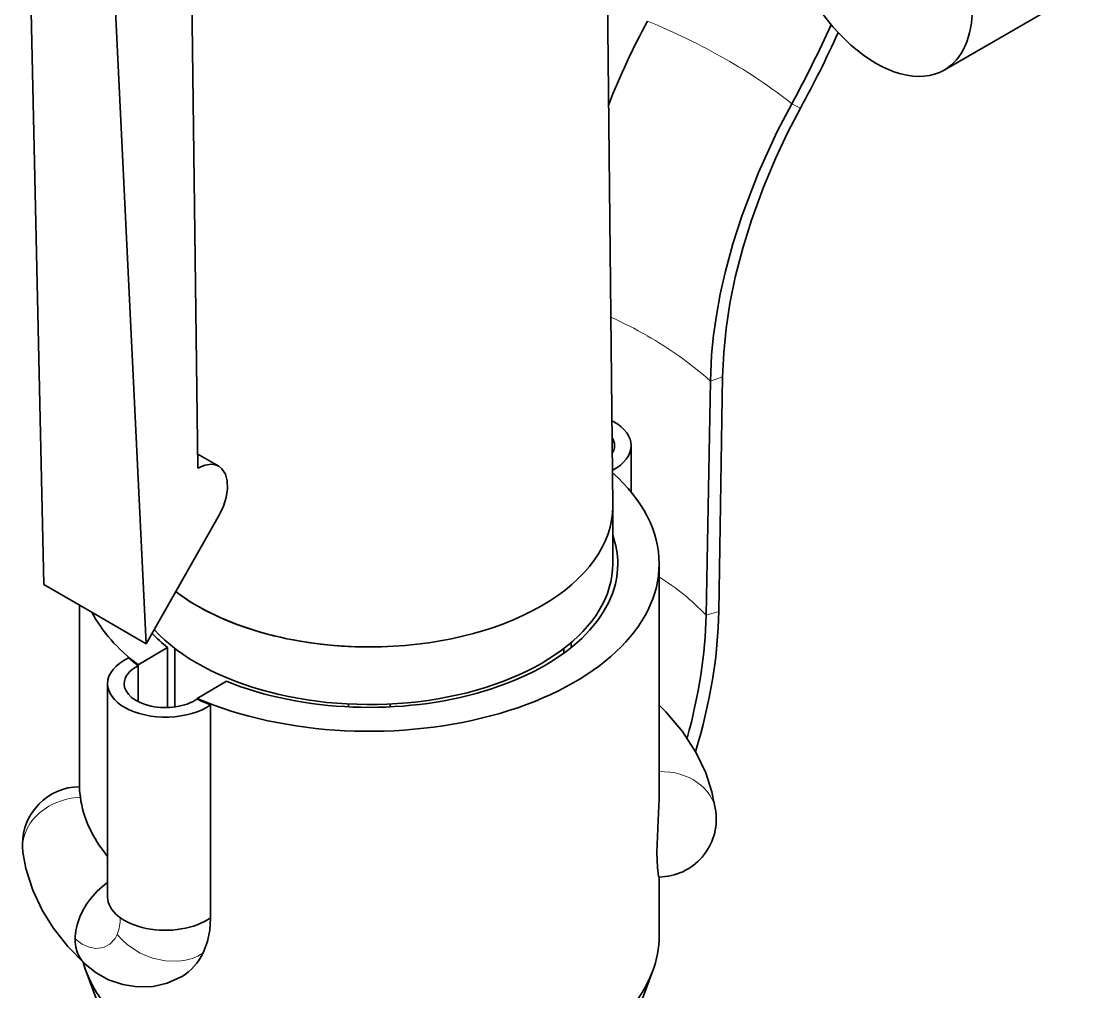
# Model space of a CAD drawing. Extents: x 370 to 946, y 143 to 764.
# Drawn here: x 699.32 to 724.86, y 610.1 to 633.53 of the extents above; entities that cross this region are included whole.
import ezdxf

# ---------------------------------------------------------------- set-up
doc = ezdxf.new("R2010")
doc.units = 0

msp = doc.modelspace()

# ---------------------------------------------------------------- linework, layer by layer
at = {"color": 7, "lineweight": 35}
for p, q in [((713.337, 648.503), (713.607, 621.835)), ((699.35, 643.051), (699.864, 619.928)), ((703.587, 622.734), (703.319, 643.21)), ((701.197, 641.985), (702.339, 618.5))]:
    msp.add_line(p, q, dxfattribs=at)
at = {"color": 7, "lineweight": 35, "ltscale": 0.093897}
msp.add_line((724.863, 634.225), (721.61, 632.347), dxfattribs=at)
at = {"color": 7, "lineweight": 13, "ltscale": 0.005852}
msp.add_line((718.139, 631.428), (717.931, 631.534), dxfattribs=at)
at = {"color": 7, "lineweight": 13, "ltscale": 0.007831}
msp.add_line((716.259, 624.941), (715.963, 624.839), dxfattribs=at)
at = {"color": 7, "lineweight": 35, "ltscale": 0.141521}
msp.add_line((716.167, 619.281), (716.259, 624.941), dxfattribs=at)
at = {"color": 7, "lineweight": 35, "ltscale": 0.141239}
msp.add_line((715.859, 619.19), (715.963, 624.839), dxfattribs=at)
at = {"color": 7, "lineweight": 35, "ltscale": 0.014659}
msp.add_line((703.582, 623.075), (704.09, 622.782), dxfattribs=at)
at = {"color": 7, "lineweight": 35, "ltscale": 0.02802}
msp.add_line((714.05, 622.161), (714.05, 623.281), dxfattribs=at)
at = {"color": 7, "lineweight": 35, "ltscale": 0.034702}
msp.add_line((713.607, 621.815), (713.607, 620.427), dxfattribs=at)
at = {"color": 7, "lineweight": 35, "ltscale": 0.089639}
msp.add_line((704.105, 621.62), (702.339, 618.5), dxfattribs=at)
at = {"color": 7, "lineweight": 35, "ltscale": 0.135326}
msp.add_line((714.727, 620.427), (714.727, 615.014), dxfattribs=at)
at = {"color": 7, "lineweight": 35, "ltscale": 0.035721}
for q in [(699.864, 619.928), (702.339, 618.5)]:
    msp.add_line((701.101, 619.214), q, dxfattribs=at)
at = {"color": 7, "lineweight": 35, "ltscale": 0.110393}
msp.add_line((700.727, 619.43), (700.727, 615.014), dxfattribs=at)
at = {"color": 7, "lineweight": 13, "ltscale": 0.008021}
msp.add_line((716.167, 619.281), (715.859, 619.19), dxfattribs=at)
at = {"color": 7, "lineweight": 35, "ltscale": 0.00303}
msp.add_line((712.599, 618.526), (712.599, 618.405), dxfattribs=at)
at = {"color": 7, "lineweight": 35, "ltscale": 0.020604}
for p, q in [((702.144, 617.989), (702.855, 618.405)), ((704.278, 617.592), (703.566, 617.177))]:
    msp.add_line(p, q, dxfattribs=at)
at = {"color": 7, "lineweight": 35, "ltscale": 0.036154}
msp.add_line((702.855, 618.405), (702.855, 616.959), dxfattribs=at)
at = {"color": 7, "lineweight": 35, "ltscale": 0.035323}
msp.add_line((703.029, 616.973), (703.029, 618.386), dxfattribs=at)
at = {"color": 7, "lineweight": 35, "ltscale": 0.002832}
for p, q in [((712.426, 618.386), (712.426, 618.272)), ((712.426, 618.272), (712.426, 618.386))]:
    msp.add_line(p, q, dxfattribs=at)
at = {"color": 7, "lineweight": 35, "ltscale": 0.00046393}
msp.add_line((702.143, 617.971), (702.144, 617.989), dxfattribs=at)
at = {"color": 7, "lineweight": 35, "ltscale": 0.021719}
msp.add_line((702.143, 617.102), (702.143, 617.971), dxfattribs=at)
at = {"color": 7, "lineweight": 35, "ltscale": 0.128598}
for p, q in [((701.404, 612.391), (701.404, 617.535)), ((703.893, 611.883), (703.893, 617.027))]:
    msp.add_line(p, q, dxfattribs=at)
at = {"color": 7, "lineweight": 35, "ltscale": 0.000457764}
msp.add_line((703.566, 617.177), (703.566, 617.159), dxfattribs=at)
at = {"color": 7, "lineweight": 35, "ltscale": 0.001738}
for p, q in [((707.227, 617.044), (707.227, 616.975)), ((708.227, 616.975), (708.227, 617.044))]:
    msp.add_line(p, q, dxfattribs=at)
at = {"color": 7, "lineweight": 35, "ltscale": 0.03555}
msp.add_line((714.727, 612.867), (714.727, 611.445), dxfattribs=at)
at = {"color": 7, "lineweight": 35, "ltscale": 0.041651}
msp.add_line((701.473, 609.028), (700.887, 610.588), dxfattribs=at)
at = {"color": 7, "lineweight": 35, "ltscale": 0.041653}
msp.add_line((713.982, 609.028), (714.568, 610.588), dxfattribs=at)
at = {"color": 7, "lineweight": 35}
for points in [[(715.963, 624.839), (715.994, 625.473), (716.042, 625.947), (716.11, 626.426), (716.204, 626.94), (716.32, 627.458), (716.506, 628.15), (716.729, 628.845), (717.124, 629.872), (717.579, 630.863), (717.931, 631.534)], [(716.259, 624.941), (716.285, 625.518), (716.344, 626.109), (716.436, 626.708), (716.565, 627.344), (716.747, 628.051), (716.954, 628.723), (717.245, 629.521), (717.545, 630.231), (717.828, 630.83), (718.139, 631.428)], [(703.587, 622.734), (703.755, 622.807), (703.913, 622.83), (704.007, 622.817), (704.09, 622.782)], [(704.09, 622.782), (704.168, 622.721), (704.25, 622.596), (704.296, 622.433), (704.303, 622.241), (704.269, 622.029), (704.203, 621.823), (704.105, 621.62)], [(716.095, 614.451), (716.001, 614.923), (715.851, 615.379), (715.618, 615.869), (715.287, 616.382), (714.886, 616.859), (714.727, 617.02)], [(714.674, 613.459), (714.699, 614.232), (714.723, 614.767), (714.727, 615.014)], [(700.859, 610.771), (700.443, 611.194), (700.093, 611.638), (699.823, 612.071), (699.597, 612.553), (699.432, 613.076), (699.36, 613.465)], [(714.674, 613.459), (714.685, 613.096), (714.711, 612.891), (714.719, 612.87), (714.72, 612.868), (714.722, 612.867)], [(703.712, 611.037), (703.818, 611.315), (703.874, 611.588), (703.893, 611.883)], [(700.862, 610.768), (701.132, 610.556), (701.431, 610.39), (701.777, 610.27), (702.116, 610.218), (702.502, 610.229), (702.841, 610.305), (703.181, 610.455), (703.204, 610.469)]]:
    msp.add_lwpolyline(points, dxfattribs=at)
at = {"color": 7, "lineweight": 13}
for points in [[(700.62, 611.373), (700.787, 611.247), (700.957, 611.171), (701.122, 611.142), (701.305, 611.167), (701.461, 611.25), (701.584, 611.385), (701.635, 611.481)], [(703.711, 611.036), (703.587, 610.961), (703.451, 610.904), (703.288, 610.86), (703.117, 610.836), (702.802, 610.843), (702.49, 610.909), (702.191, 611.032), (701.887, 611.231), (701.754, 611.35), (701.636, 611.482)]]:
    msp.add_lwpolyline(points, dxfattribs=at)
at = {"color": 7, "lineweight": 35}
for centre, radius, start, end in [((729.915, 625.115), 17.611, 151.4683, 158.6828), ((695.004, 644.106), 26.147, 331.2615, 335.9314), ((694.902, 644.184), 26.508, 331.2349, 335.6382), ((700.748, 613.649), 1.4, 90.8392, 179.9959), ((702.723, 615.092), 1.998, 182.2185, 188.6183), ((714.707, 614.267), 1.4, 270.6198, 7.5619), ((700.748, 613.649), 1.4, 179.9972, 187.5615), ((702.514, 611.593), 1.32, 301.566, 335.046)]:
    msp.add_arc(centre, radius, start, end, dxfattribs=at)
at = {"color": 7, "lineweight": 13}
for centre, radius, start, end in [((708.34, 618.541), 16.181, 60.4182, 67.8425), ((710.074, 621.568), 12.691, 51.7476, 60.4774), ((708.888, 616.198), 11.206, 60.337, 65.3544), ((710.228, 618.44), 8.594, 48.1358, 60.7031), ((711.56, 615.058), 5.963, 43.8679, 57.9243), ((700.695, 611.865), 1.016, 337.8432, 1.164)]:
    msp.add_arc(centre, radius, start, end, dxfattribs=at)
at = {"color": 7, "lineweight": 35}
for centre, major_axis, ratio, start_param, end_param in [((719.96, 635.205), (-1.65, 2.858), 0.57735, 6.283185, 9.424778), ((719.96, 635.205), (-1.65, 2.858), 0.57735, 3.141593, 3.926991), ((712.65, 623.281), (1.4, 0), 0.57735, 0.790795, 0.838361), ((712.65, 623.281), (1.4, 0), 0.57735, 6.283185, 7.07398), ((712.65, 623.281), (-1, 0), 0.57735, 3.141593, 3.487868), ((712.65, 623.281), (-1, 0), 0.57735, 2.805898, 3.141593), ((712.65, 623.281), (1.4, 0), 0.57735, 5.456541, 6.283185), ((707.727, 620.427), (7, 0), 0.57735, 0.000057, 0.575653), ((707.727, 621.815), (-5.88, 0), 0.57735, 1.570796, 3.141593), ((707.727, 621.815), (5.88, 0), 0.57735, 5.497787, 6.283185), ((707.727, 621.815), (-5.88, 0), 0.57735, 3.141593, 3.147471), ((707.727, 621.815), (-5.88, 0), 0.57735, 3.141593, 3.147488), ((707.727, 620.427), (6, 0), 0.57735, 6.283185, 6.483523), ((707.727, 620.427), (-5.88, 0), 0.57735, 0.486892, 3.141593), ((707.727, 620.427), (7, 0), 0.57735, 4.075735, 6.283242), ((707.727, 620.427), (6, 0), 0.57735, 4.099835, 6.283185), ((707.727, 621.815), (-5.88, 0), 0.57735, 0.651217, 1.570796), ((707.727, 621.815), (-5.88, 0), 0.57735, 0.651217, 0.785398), ((707.727, 620.427), (7, 0), 0.57735, 3.435094, 3.788966), ((707.727, 621.815), (5.88, 0), 0.57735, 3.926991, 4.712389), ((707.727, 621.815), (-5.88, 0), 0.57735, 1.570796, 2.356194), ((708.55, 615.043), (-5.529, -9.086), 0.576877, 1.996566, 2.364205), ((708.356, 614.944), (-5.513, -8.923), 0.570645, 2.04489, 2.375143), ((707.727, 620.427), (6, 0), 0.57735, 3.647631, 3.764853), ((702.804, 617.535), (1.4, 0), 0.57735, 2.261423, 3.141593), ((702.804, 617.535), (-1, 0), 0.57735, 5.431693, 6.283185), ((707.727, 620.408), (-7, 0), 0.57735, 0.59046, 0.647813), ((702.804, 617.535), (1.4, 0), 0.57735, 3.141593, 3.932387), ((702.804, 617.535), (-1, 0), 0.57735, 6.283185, 8.71645), ((702.804, 617.535), (1.4, 0), 0.57735, 3.932387, 5.603351), ((707.727, 620.408), (-7, 0), 0.57735, 0.934142, 0.991129), ((707.727, 615.101), (-7, 0), 0.57735, 0.076509, 0.443445), ((701.805, 611.804), (-0.946, -1.032), 0.690815, 4.410666, 6.287547), ((702.804, 612.391), (1.4, 0), 0.57735, 3.144915, 5.603351), ((707.727, 611.445), (-7, 0), 0.57735, 2.927746, 3.141561), ((707.727, 611.445), (-7, 0), 0.57735, 0.156885, 0.213825), ((707.727, 611.445), (-7, 0), 0.57735, 0.213825, 2.927746)]:
    msp.add_ellipse(centre, major_axis=major_axis, ratio=ratio, start_param=start_param, end_param=end_param, dxfattribs=at)
at = {"color": 7, "lineweight": 13}
for centre, major_axis, start_param, end_param in [((714.707, 614.267), (-1.388, -0.184), 3.141562, 4.589963), ((700.748, 613.649), (1.388, 0.184), 1.46312, 3.141562)]:
    msp.add_ellipse(centre, major_axis=major_axis, ratio=0.814108, start_param=start_param, end_param=end_param, dxfattribs=at)

doc.saveas('drawing.dxf')
